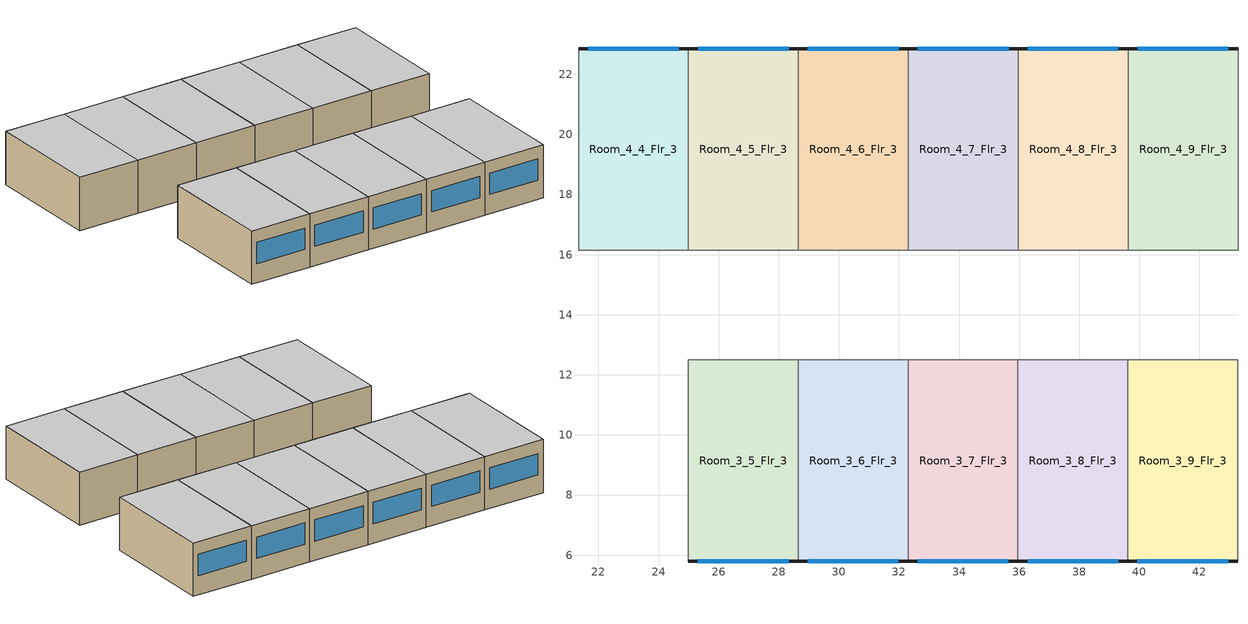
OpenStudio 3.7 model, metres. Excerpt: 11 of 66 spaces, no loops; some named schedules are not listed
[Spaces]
Room_3_5_Flr_3
 floor adiabatic (BTAP-Int-Wall): 28.65,12.5 28.65,5.79 24.99,5.79 24.99,12.5 z7.01
 wall outside: 24.99,5.79 28.65,5.79 z7.01:10.06
 wall to Corridor_Flr_3: 28.65,12.5 24.99,12.5 z7.01:10.06
 wall to Room_3_4_Flr_3: 24.99,12.5 24.99,5.79 z7.01:10.06
 wall to Room_3_6_Flr_3: 28.65,5.79 28.65,12.5 z7.01:10.06
 window: 25.31,5.79 28.33,5.79 z8.11:9.33
 ceiling adiabatic (BTAP-Int-Wall): 28.65,5.79 28.65,12.5 24.99,12.5 24.99,5.79 z10.06
Room_3_6_Flr_3
 floor adiabatic (BTAP-Int-Wall): 32.3,12.5 32.3,5.79 28.65,5.79 28.65,12.5 z7.01
 wall outside: 28.65,5.79 32.3,5.79 z7.01:10.06
 wall to Room_3_7_Flr_3: 32.3,5.79 32.3,12.5 z7.01:10.06
 wall to Corridor_Flr_3: 32.3,12.5 28.65,12.5 z7.01:10.06
 window: 28.97,5.79 31.98,5.79 z8.11:9.33
 ceiling adiabatic (BTAP-Int-Wall): 32.3,5.79 32.3,12.5 28.65,12.5 28.65,5.79 z10.06
Room_3_7_Flr_3
 floor adiabatic (BTAP-Int-Wall): 35.96,12.5 35.96,5.79 32.3,5.79 32.3,12.5 z7.01
 wall outside: 32.3,5.79 35.96,5.79 z7.01:10.06
 wall to Corridor_Flr_3: 35.96,12.5 32.3,12.5 z7.01:10.06
 wall to Room_3_8_Flr_3: 35.96,5.79 35.96,12.5 z7.01:10.06
 window: 32.62,5.79 35.64,5.79 z8.11:9.33
 ceiling adiabatic (BTAP-Int-Wall): 35.96,5.79 35.96,12.5 32.3,12.5 32.3,5.79 z10.06
Room_3_8_Flr_3
 floor adiabatic (BTAP-Int-Wall): 39.62,12.5 39.62,5.79 35.96,5.79 35.96,12.5 z7.01
 wall outside: 35.96,5.79 39.62,5.79 z7.01:10.06
 wall to Room_3_9_Flr_3: 39.62,5.79 39.62,12.5 z7.01:10.06
 wall to Corridor_Flr_3: 39.62,12.5 35.96,12.5 z7.01:10.06
 window: 36.28,5.79 39.3,5.79 z8.11:9.33
 ceiling adiabatic (BTAP-Int-Wall): 39.62,5.79 39.62,12.5 35.96,12.5 35.96,5.79 z10.06
Room_3_9_Flr_3
 floor adiabatic (BTAP-Int-Wall): 43.28,12.5 43.28,5.79 39.62,5.79 39.62,12.5 z7.01
 wall outside: 39.62,5.79 43.28,5.79 z7.01:10.06
 wall to Room_3_10_Flr_3: 43.28,5.79 43.28,12.5 z7.01:10.06
 wall to Corridor_Flr_3: 43.28,12.5 39.62,12.5 z7.01:10.06
 window: 39.94,5.79 42.96,5.79 z8.11:9.33
 ceiling adiabatic (BTAP-Int-Wall): 43.28,5.79 43.28,12.5 39.62,12.5 39.62,5.79 z10.06
Room_4_4_Flr_3
 floor adiabatic (BTAP-Int-Wall): 25,22.86 25,16.15 21.34,16.15 21.34,22.86 z7.01
 wall outside: 25,22.86 21.34,22.86 z7.01:10.06
 wall to Corridor_Flr_3: 21.34,16.15 25,16.15 z7.01:10.06
 wall to Room_4_5_Flr_3: 25,16.15 25,22.86 z7.01:10.06
 wall to Room_4_3_Flr_3: 21.34,22.86 21.34,16.15 z7.01:10.06
 window: 24.68,22.86 21.66,22.86 z8.11:9.33
 ceiling adiabatic (BTAP-Int-Wall): 25,16.15 25,22.86 21.34,22.86 21.34,16.15 z10.06
Room_4_5_Flr_3
 floor adiabatic (BTAP-Int-Wall): 28.65,22.86 28.65,16.15 24.99,16.15 24.99,22.86 z7.01
 wall outside: 28.65,22.86 24.99,22.86 z7.01:10.06
 wall to Corridor_Flr_3: 24.99,16.15 28.65,16.15 z7.01:10.06
 wall to Room_4_6_Flr_3: 28.65,16.15 28.65,22.86 z7.01:10.06
 window: 28.33,22.86 25.32,22.86 z8.11:9.33
 ceiling adiabatic (BTAP-Int-Wall): 28.65,16.15 28.65,22.86 24.99,22.86 24.99,16.15 z10.06
Room_4_6_Flr_3
 floor adiabatic (BTAP-Int-Wall): 32.31,22.86 32.31,16.15 28.65,16.15 28.65,22.86 z7.01
 wall outside: 32.31,22.86 28.65,22.86 z7.01:10.06
 wall to Corridor_Flr_3: 28.65,16.15 32.31,16.15 z7.01:10.06
 wall to Room_4_7_Flr_3: 32.31,16.15 32.31,22.86 z7.01:10.06
 window: 31.99,22.86 28.97,22.86 z8.11:9.33
 ceiling adiabatic (BTAP-Int-Wall): 32.31,16.15 32.31,22.86 28.65,22.86 28.65,16.15 z10.06
Room_4_7_Flr_3
 floor adiabatic (BTAP-Int-Wall): 35.97,22.86 35.97,16.15 32.31,16.15 32.31,22.86 z7.01
 wall outside: 35.97,22.86 32.31,22.86 z7.01:10.06
 wall to Corridor_Flr_3: 32.31,16.15 35.97,16.15 z7.01:10.06
 wall to Room_4_8_Flr_3: 35.97,16.15 35.97,22.86 z7.01:10.06
 window: 35.65,22.86 32.63,22.86 z8.11:9.33
 ceiling adiabatic (BTAP-Int-Wall): 35.97,16.15 35.97,22.86 32.31,22.86 32.31,16.15 z10.06
Room_4_8_Flr_3
 floor adiabatic (BTAP-Int-Wall): 39.63,22.86 39.63,16.15 35.97,16.15 35.97,22.86 z7.01
 wall outside: 39.63,22.86 35.97,22.86 z7.01:10.06
 wall to Corridor_Flr_3: 35.97,16.15 39.63,16.15 z7.01:10.06
 wall to Room_4_9_Flr_3: 39.63,16.15 39.63,22.86 z7.01:10.06
 window: 39.31,22.86 36.29,22.86 z8.11:9.33
 ceiling adiabatic (BTAP-Int-Wall): 39.63,16.15 39.63,22.86 35.97,22.86 35.97,16.15 z10.06
Room_4_9_Flr_3
 floor adiabatic (BTAP-Int-Wall): 43.28,22.86 43.28,16.15 39.63,16.15 39.63,22.86 z7.01
 wall outside: 43.28,22.86 39.63,22.86 z7.01:10.06
 wall to Room_4_10_Flr_3: 43.28,16.15 43.28,22.86 z7.01:10.06
 wall to Corridor_Flr_3: 39.63,16.15 43.28,16.15 z7.01:10.06
 window: 42.96,22.86 39.95,22.86 z8.11:9.33
 ceiling adiabatic (BTAP-Int-Wall): 43.28,16.15 43.28,22.86 39.63,22.86 39.63,16.15 z10.06
[Site]
Calgary Intl AP_AB_CAN: Latitude {deg}=51.11; Longitude {deg}=-114.02; Time Zone {hr}=-7; Elevation {m}=1084.1; Terrain=City
[Building]
LargeHotel: North Axis {deg}=0; Default Construction Set=BTAP-Mass at hdd = 5000.0; Standards Number of Stories=7; Standards Number of Above Ground Stories=6; Standards Template=BTAP1980TO2010; Standards Building Type=LargeHotel
[Site:WaterMainsTemperature]
Calculation Method=Correlation; Annual Average Outdoor Air Temperature {C}=4.69167; Maximum Difference In Monthly Average Outdoor Air Temperatures {deltaC}=24.6
[Site:GroundTemperature:BuildingSurface]
19.527, 19.502, 19.536, 19.598, 20.002, 21.64, 22.225, 22.375, 21.449, 20.121, 19.802, 19.633
[SizingPeriod:DesignDay] Barometric Pressure {Pa}=88961; Rain Indicator=No; Snow Indicator=No; Day of Month=21; Daylight Saving Time Indicator=No; Humidity Condition Type=Wetbulb; Dry-Bulb Temperature Range Modifier Type=DefaultMultipliers
Name | Maximum Dry-Bulb Temperature {C} | Daily Dry-Bulb Temperature Range {deltaC} | Wind Speed {m/s} | Wind Direction {deg} | Month | Day Type | Wetbulb or DewPoint at Maximum Dry-Bulb {C} | Solar Model Indicator | ASHRAE Clear Sky Optical Depth for Beam Irradiance | ASHRAE Clear Sky Optical Depth for Diffuse Irradiance | Sky Clearness
Calgary Intl AP Ann Clg .4% Condns DB=>MWB | 28.8 | 12.3 | 4.5 | 160 | 7 | SummerDesignDay | 16 | ASHRAETau | 0.34 | 2.419
Calgary Intl AP Ann Clg .4% Condns WB=>MDB | 25.5 | 12.3 | 4.5 | 160 | 7 | SummerDesignDay | 17.8 | ASHRAETau | 0.34 | 2.419
Calgary Intl AP Ann Htg 99.6% Condns DB | -27.7 | 0 | 2.7 | 200 | 1 | WinterDesignDay | -27.7 | ASHRAEClearSky |  |  | 0
[ClimateZones]
Climate Zone Institution Name 1=ASHRAE; Climate Zone Document Name 1=ANSI/ASHRAE Standard 169; Climate Zone Document Year 1=2006; Climate Zone Value 1=7
[Site:GroundTemperature:Shallow]
-1.6, -5.4, -6.4, -5.5, -0.4, 5.3, 10.8, 14.7, 15.8, 14, 9.5, 4
[Site:GroundTemperature:Deep]
4, 1.3, -0.4, -0.9, 0.1, 2.3, 5.2, 8, 9.9, 10.3, 9.2, 7
[Site:GroundTemperature:FCfactorMethod]
January Ground Temperature {C}=5.5; February Ground Temperature {C}=-2; March Ground Temperature {C}=-7.6; April Ground Temperature {C}=-6.3; May Ground Temperature {C}=-6.6; June Ground Temperature {C}=-0.3; July Ground Temperature {C}=4.9; August Ground Temperature {C}=10.2; September Ground Temperature {C}=13.8; October Ground Temperature {C}=17; November Ground Temperature {C}=16.6; December Ground Temperature {C}=11.1
[Material:NoMass] Roughness=Smooth; Thermal Absorptance=0.9; Solar Absorptance=0.7
Name | Thermal Resistance {m2-K/W} | Visible Absorptance
Typical Carpet Pad; Typical Carpet Pad 1 | 0.21648 | 0.8
Typical Insulation 1 | 0.00118045 | 0.7
Typical Insulation 2 | 2.61923 | 0.7
Typical Insulation 3 | 4.40527 | 0.7
Typical Carpet Pad 2; Typical Carpet Pad 4 | 1.40895 | 0.8
Typical Carpet Pad 3 | 2.28697 | 0.8
Typical Insulation 4 | 0.338965 | 0.7
Typical Insulation 5 | 0.338983 | 0.7
[Material]
Name | Roughness | Thickness {m} | Conductivity {W/m-K} | Density {kg/m3} | Specific Heat {J/kg-K} | Thermal Absorptance | Solar Absorptance | Visible Absorptance
G05 25mm wood | MediumSmooth | 0.0254 | 0.15 | 608 | 1630 | 0.9 | 0.5 | 0.5
100mm Normalweight concrete floor 1 | MediumSmooth | 0.1016 | 2.31 | 2322 | 832
G01 13mm gypsum board 1 | Smooth | 0.0127 | 0.16 | 800 | 1090 | 0.9 | 0.7 | 0.5
4 in. Normalweight Concrete Floor 1 | MediumRough | 0.1016 | 2.31 | 2322 | 832 | 0.9 | 0.7 | 0.7
1IN Stucco 1 | Smooth | 0.0253 | 0.6918 | 1858 | 837 | 0.9 | 0.7 | 0.92
8IN CONCRETE HW RefBldg 1 | Rough | 0.2032 | 1.311 | 2240 | 836.8 | 0.9 | 0.7 | 0.7
1/2IN Gypsum 1 | Smooth | 0.0127 | 0.16 | 784.9 | 830 | 0.9 | 0.4 | 0.4
Metal Roof Surface 1; F08 Metal surface 1 | Smooth | 0.0008 | 45.28 | 7824 | 500 | 0.9 | 0.7 | 0.7
6 in. Normalweight Concrete Floor 1; 6 in. Normalweight Concrete Floor 2; 6 in. Normalweight Concrete Floor 3 | MediumRough | 0.1524 | 2.31 | 2322 | 832 | 0.9 | 0.7 | 0.7
[Construction]
BTAP-Int-Partition; BTAP-Int-Door: G05 25mm wood
BTAP-Int-Floor: 100mm Normalweight concrete floor 1, Typical Carpet Pad
BTAP-Int-Wall: G01 13mm gypsum board 1, G01 13mm gypsum board 1
BTAP-Int-Ceiling: Typical Carpet Pad, 100mm Normalweight concrete floor 1
BTAP-Int-Window: SimpleGlazing
BTAP-Ext-Floor-Mass:U-3.822: Typical Insulation 1, 4 in. Normalweight Concrete Floor 1, Typical Carpet Pad 1
BTAP-Ext-Wall-Mass:U-0.346: 1IN Stucco 1, 8IN CONCRETE HW RefBldg 1, Typical Insulation 2, 1/2IN Gypsum 1
BTAP-Ext-Roof-Metal:U-0.227: Metal Roof Surface 1, Typical Insulation 3
BTAP-Grnd-Floor-Mass:U-0.678: 6 in. Normalweight Concrete Floor 1, Typical Carpet Pad 2
BTAP-Grnd-Wall-Mass:U-0.425: 6 in. Normalweight Concrete Floor 2, Typical Carpet Pad 3
BTAP-Grnd-Roof-Mass:U-0.678: 6 in. Normalweight Concrete Floor 3, Typical Carpet Pad 4
BTAP-Ext-FixedWindow:U=0.295 SHGC=0.490; BTAP-Ext-GlassDoors:U=0.295 SHGC=0.490; BTAP-Ext-Skylights:U=0.295 SHGC=0.490; BTAP-Ext-DaylightDomes:U=0.295 SHGC=0.490; BTAP-Ext-DaylightDiffuser:U=0.295 SHGC=0.490: SimpleGlazing:U=0.295 SHGC=0.490
BTAP-Ext-Door:U-2.95: F08 Metal surface 1, Typical Insulation 4
BTAP-Ext-OverHeadDoor:U-2.95: Typical Insulation 5
[DefaultConstructionSet]
BTAP-Mass at hdd = 5000.0: Default Exterior Surface Constructions=BTAP-Mass at hdd = 5000.0; Default Interior Surface Constructions=Default Surface Constructions 2; Default Ground Contact Surface Constructions=BTAP-Mass at hdd = 5000.0 1; Default Exterior SubSurface Constructions=BTAP-Mass at hdd = 5000.0; Default Interior SubSurface Constructions=Default Sub Surface Constructions 2; Interior Partition Construction=BTAP-Int-Partition
[DefaultSurfaceConstructions]
Name | Floor Construction | Wall Construction | Roof Ceiling Construction
Default Surface Constructions 2 | BTAP-Int-Floor | BTAP-Int-Wall | BTAP-Int-Ceiling
BTAP-Mass at hdd = 5000.0 | BTAP-Ext-Floor-Mass:U-3.822 | BTAP-Ext-Wall-Mass:U-0.346 | BTAP-Ext-Roof-Metal:U-0.227
BTAP-Mass at hdd = 5000.0 1 | BTAP-Grnd-Floor-Mass:U-0.678 | BTAP-Grnd-Wall-Mass:U-0.425 | BTAP-Grnd-Roof-Mass:U-0.678
[DefaultSubSurfaceConstructions]
Name | Fixed Window Construction | Operable Window Construction | Door Construction | Glass Door Construction | Overhead Door Construction | Skylight Construction | Tubular Daylight Dome Construction | Tubular Daylight Diffuser Construction
Default Sub Surface Constructions 2 | BTAP-Int-Window | BTAP-Int-Window | BTAP-Int-Door
BTAP-Mass at hdd = 5000.0 | BTAP-Ext-FixedWindow:U=0.295 SHGC=0.490 | BTAP-Ext-FixedWindow:U=0.295 SHGC=0.490 | BTAP-Ext-Door:U-2.95 | BTAP-Ext-GlassDoors:U=0.295 SHGC=0.490 | BTAP-Ext-OverHeadDoor:U-2.95 | BTAP-Ext-Skylights:U=0.295 SHGC=0.490 | BTAP-Ext-DaylightDomes:U=0.295 SHGC=0.490 | BTAP-Ext-DaylightDiffuser:U=0.295 SHGC=0.490
[WindowMaterial:SimpleGlazingSystem] Solar Heat Gain Coefficient=0.49; Visible Transmittance=0.21
Name | U-Factor {W/m2-K}
SimpleGlazing | 2.2
SimpleGlazing:U=0.295 SHGC=0.490 | 2.95
[Space] Space Type=Space Function Hotel/Motel - rooms; Building Story=Building Story 3; Volume {m3}=Autocalculate
Name | Thermal Zone
Room_3_5_Flr_3 | DU_BT=Space Function_ST=Hotel/Motel - rooms_FL=Building Story 3_SCHF 5
Room_3_6_Flr_3 | DU_BT=Space Function_ST=Hotel/Motel - rooms_FL=Building Story 3_SCHF 13
Room_3_7_Flr_3 | DU_BT=Space Function_ST=Hotel/Motel - rooms_FL=Building Story 3_SCHF
Room_3_8_Flr_3 | DU_BT=Space Function_ST=Hotel/Motel - rooms_FL=Building Story 3_SCHF 15
Room_3_9_Flr_3 | DU_BT=Space Function_ST=Hotel/Motel - rooms_FL=Building Story 3_SCHF 18
Room_4_4_Flr_3 | DU_BT=Space Function_ST=Hotel/Motel - rooms_FL=Building Story 3_SCHF 25
Room_4_5_Flr_3 | DU_BT=Space Function_ST=Hotel/Motel - rooms_FL=Building Story 3_SCHF 26
Room_4_6_Flr_3 | DU_BT=Space Function_ST=Hotel/Motel - rooms_FL=Building Story 3_SCHF 27
Room_4_7_Flr_3 | DU_BT=Space Function_ST=Hotel/Motel - rooms_FL=Building Story 3_SCHF 19
Room_4_8_Flr_3 | DU_BT=Space Function_ST=Hotel/Motel - rooms_FL=Building Story 3_SCHF 29
Room_4_9_Flr_3 | DU_BT=Space Function_ST=Hotel/Motel - rooms_FL=Building Story 3_SCHF 31
[BuildingStory]
Building Story 3: Nominal Z Coordinate {m}=7.008
[SpaceType]
Space Function Hotel/Motel - rooms: Default Schedule Set=Space Function Hotel/Motel - rooms Schedule Set; Design Specification Outdoor Air Object=Space Function Hotel/Motel - rooms Ventilation; Standards Building Type=Space Function; Standards Space Type=Hotel/Motel - rooms
[People:Definition]
Space Function Hotel/Motel - rooms People Definition: Number of People Calculation Method=People/Area; People per Space Floor Area {person/m2}=0.0400417; Fraction Radiant=0.3
[People]
Space Function Hotel/Motel - rooms People: People Definition=Space Function Hotel/Motel - rooms People Definition; Space or SpaceType=Space Function Hotel/Motel - rooms; Work Efficiency Schedule=Work Efficiency Schedule; Clothing Insulation Schedule=Clothing Schedule; Air Velocity Schedule=Air Velocity Schedule; Multiplier=1
[Lights:Definition]
Space Function Hotel/Motel - rooms Lights Definition: Design Level Calculation Method=Watts/Area; Watts per Space Floor Area {W/m2}=11.8999; Fraction Radiant=0.5; Fraction Visible=0.2
[Lights]
Space Function Hotel/Motel - rooms Lights: Lights Definition=Space Function Hotel/Motel - rooms Lights Definition; Space or SpaceType=Space Function Hotel/Motel - rooms; Fraction Replaceable=1
[DesignSpecification:OutdoorAir]
Space Function Hotel/Motel - rooms Ventilation: Outdoor Air Method=Sum; Outdoor Air Flow per Floor Area {m3/s-m2}=0.00046228
[DefaultScheduleSet]
Space Function Hotel/Motel - rooms Schedule Set: Number of People Schedule=NECB-F-Occupancy; People Activity Level Schedule=NECB-Activity; Lighting Schedule=NECB-F-Lighting; Electric Equipment Schedule=NECB-F-Electric-Equipment; Infiltration Schedule=Always On
[ThermostatSetpoint:DualSetpoint] Heating Setpoint Temperature Schedule=NECB-F-Thermostat Setpoint-Heating; Cooling Setpoint Temperature Schedule=NECB-F-Thermostat Setpoint-Cooling
Space Function Hotel/Motel - rooms Thermostat 112; Space Function Hotel/Motel - rooms Thermostat 118; Space Function Hotel/Motel - rooms Thermostat 127; Space Function Hotel/Motel - rooms Thermostat 130; Space Function Hotel/Motel - rooms Thermostat 133; Space Function Hotel/Motel - rooms Thermostat 134; Space Function Hotel/Motel - rooms Thermostat 140; Space Function Hotel/Motel - rooms Thermostat 141; Space Function Hotel/Motel - rooms Thermostat 142; Space Function Hotel/Motel - rooms Thermostat 144; Space Function Hotel/Motel - rooms Thermostat 147
[ElectricEquipment:Definition]
Space Function Hotel/Motel - rooms Elec Equip Definition: Design Level Calculation Method=Watts/Area; Watts per Space Floor Area {W/m2}=2.49998; Fraction Radiant=0.5
[ElectricEquipment]
Space Function Hotel/Motel - rooms Elec Equip: Electric Equipment Definition=Space Function Hotel/Motel - rooms Elec Equip Definition; Space or SpaceType=Space Function Hotel/Motel - rooms
[SpaceInfiltration:DesignFlowRate] Schedule=Always On Discrete; Design Flow Rate Calculation Method=Flow/ExteriorArea; Flow per Exterior Surface Area {m3/s-m2}=0.001116; Constant Term Coefficient=0; Temperature Term Coefficient=0; Velocity Term Coefficient=0.224; Velocity Squared Term Coefficient=0
Name | Space or SpaceType
Room_3_5_Flr_3 Infiltration | Room_3_5_Flr_3
Room_3_6_Flr_3 Infiltration | Room_3_6_Flr_3
Room_3_7_Flr_3 Infiltration | Room_3_7_Flr_3
Room_3_8_Flr_3 Infiltration | Room_3_8_Flr_3
Room_3_9_Flr_3 Infiltration | Room_3_9_Flr_3
Room_4_4_Flr_3 Infiltration | Room_4_4_Flr_3
Room_4_5_Flr_3 Infiltration | Room_4_5_Flr_3
Room_4_6_Flr_3 Infiltration | Room_4_6_Flr_3
Room_4_7_Flr_3 Infiltration | Room_4_7_Flr_3
Room_4_8_Flr_3 Infiltration | Room_4_8_Flr_3
Room_4_9_Flr_3 Infiltration | Room_4_9_Flr_3
[ThermalZone] Multiplier=4; Use Ideal Air Loads=No
Name | Thermostat
DU_BT=Space Function_ST=Hotel/Motel - rooms_FL=Building Story 3_SCHF | Space Function Hotel/Motel - rooms Thermostat 112
DU_BT=Space Function_ST=Hotel/Motel - rooms_FL=Building Story 3_SCHF 5 | Space Function Hotel/Motel - rooms Thermostat 118
DU_BT=Space Function_ST=Hotel/Motel - rooms_FL=Building Story 3_SCHF 13 | Space Function Hotel/Motel - rooms Thermostat 127
DU_BT=Space Function_ST=Hotel/Motel - rooms_FL=Building Story 3_SCHF 15 | Space Function Hotel/Motel - rooms Thermostat 130
DU_BT=Space Function_ST=Hotel/Motel - rooms_FL=Building Story 3_SCHF 18 | Space Function Hotel/Motel - rooms Thermostat 133
DU_BT=Space Function_ST=Hotel/Motel - rooms_FL=Building Story 3_SCHF 19 | Space Function Hotel/Motel - rooms Thermostat 134
DU_BT=Space Function_ST=Hotel/Motel - rooms_FL=Building Story 3_SCHF 25 | Space Function Hotel/Motel - rooms Thermostat 140
DU_BT=Space Function_ST=Hotel/Motel - rooms_FL=Building Story 3_SCHF 26 | Space Function Hotel/Motel - rooms Thermostat 141
DU_BT=Space Function_ST=Hotel/Motel - rooms_FL=Building Story 3_SCHF 27 | Space Function Hotel/Motel - rooms Thermostat 142
DU_BT=Space Function_ST=Hotel/Motel - rooms_FL=Building Story 3_SCHF 29 | Space Function Hotel/Motel - rooms Thermostat 144
DU_BT=Space Function_ST=Hotel/Motel - rooms_FL=Building Story 3_SCHF 31 | Space Function Hotel/Motel - rooms Thermostat 147
[Foundation:Kiva]
Bldg Kiva Foundation: Wall Height Above Grade {m}=0; Wall Depth Below Slab {m}=0
[Foundation:Kiva:Settings]

[Schedule:Ruleset]
Clothing Schedule: Default Day Schedule=Clothing Schedule Default Winter Clothes
Air Velocity Schedule: Default Day Schedule=Air Velocity Schedule Default
Work Efficiency Schedule: Default Day Schedule=Work Efficiency Schedule Default
NECB-Activity: Default Day Schedule=NECB-Activity Default; Summer Design Day Schedule=NECB-Activity Summer Design Day; Winter Design Day Schedule=NECB-Activity Winter Design Day
Always On: Default Day Schedule=Always On Default
NECB-F-Occupancy: Default Day Schedule=NECB-F-Occupancy Default
NECB-F-Lighting: Default Day Schedule=NECB-F-Lighting Default
NECB-F-Electric-Equipment: Default Day Schedule=NECB-F-Electric-Equipment Default
NECB-F-Thermostat Setpoint-Heating: Default Day Schedule=NECB-F-Thermostat Setpoint-Heating Default
NECB-F-Thermostat Setpoint-Cooling: Default Day Schedule=NECB-F-Thermostat Setpoint-Cooling Default
[Schedule:Day]
Clothing Schedule Default Winter Clothes; Always On Default: 24, 0, 1
Air Velocity Schedule Default: 24, 0, 0.2
Work Efficiency Schedule Default: 24, 0, 0
NECB-Activity Default; NECB-Activity Winter Design Day; NECB-Activity Summer Design Day: 24, 0, 130
NECB-F-Occupancy Default: 7, 0, 0.9, 8, 0, 0.7, 10, 0, 0.4, 16, 0, 0.2, 17, 0, 0.3, 20, 0, 0.5, 22, 0, 0.7, 23, 0, 0.8, 24, 0, 0.9
NECB-F-Lighting Default; NECB-F-Electric-Equipment Default: 1, 0, 0.3, 3, 0, 0.2, 6, 0, 0.1, 7, 0, 0.2, 8, 0, 0.4, 9, 0, 0.5, 11, 0, 0.4, 12, 0, 0.3, 19, 0, 0.2, 20, 0, 0.6, 21, 0, 0.8, 22, 0, 0.9, 23, 0, 0.8, 24, 0, 0.6
NECB-F-Thermostat Setpoint-Heating Default: 1, 0, 22, 7, 0, 18, 8, 0, 20, 24, 0, 22
NECB-F-Thermostat Setpoint-Cooling Default: 24, 0, 24
[Schedule:Rule] Date Specification Type=DateRange; Start Day=1
Name | Schedule Ruleset | Rule Order | Day Schedule | Start Month | End Month | End Day | Apply Monday | Apply Tuesday | Apply Wednesday | Apply Thursday | Apply Friday | Apply Saturday | Apply Sunday
Schedule Rule 1 | Clothing Schedule | 0 | Clothing Schedule Summer Clothes | 5 | 9 | 30
Schedule Rule 62 | NECB-F-Occupancy | 2 | NECB-F-Occupancy Default|Wkdy Day | 1 | 12 | 31 | Yes | Yes | Yes | Yes | Yes
Schedule Rule 63 | NECB-F-Occupancy | 1 | NECB-F-Occupancy Sat Day | 1 | 12 | 31 |  |  |  |  |  | Yes
Schedule Rule 64 | NECB-F-Occupancy | 0 | NECB-F-Occupancy Sun|Hol Day | 1 | 12 | 31 |  |  |  |  |  |  | Yes
Schedule Rule 65 | NECB-F-Lighting | 2 | NECB-F-Lighting Default|Wkdy Day | 1 | 12 | 31 | Yes | Yes | Yes | Yes | Yes
Schedule Rule 66 | NECB-F-Lighting | 1 | NECB-F-Lighting Sat Day | 1 | 12 | 31 |  |  |  |  |  | Yes
Schedule Rule 67 | NECB-F-Lighting | 0 | NECB-F-Lighting Sun|Hol Day | 1 | 12 | 31 |  |  |  |  |  |  | Yes
Schedule Rule 68 | NECB-F-Electric-Equipment | 2 | NECB-F-Electric-Equipment Default|Wkdy Day | 1 | 12 | 31 | Yes | Yes | Yes | Yes | Yes
Schedule Rule 69 | NECB-F-Electric-Equipment | 1 | NECB-F-Electric-Equipment Sat Day | 1 | 12 | 31 |  |  |  |  |  | Yes
Schedule Rule 70 | NECB-F-Electric-Equipment | 0 | NECB-F-Electric-Equipment Sun|Hol Day | 1 | 12 | 31 |  |  |  |  |  |  | Yes
Schedule Rule 71 | NECB-F-Thermostat Setpoint-Heating | 2 | NECB-F-Thermostat Setpoint-Heating Default|Wkdy Day | 1 | 12 | 31 | Yes | Yes | Yes | Yes | Yes
Schedule Rule 72 | NECB-F-Thermostat Setpoint-Heating | 1 | NECB-F-Thermostat Setpoint-Heating Sat Day | 1 | 12 | 31 |  |  |  |  |  | Yes
Schedule Rule 73 | NECB-F-Thermostat Setpoint-Heating | 0 | NECB-F-Thermostat Setpoint-Heating Sun|Hol Day | 1 | 12 | 31 |  |  |  |  |  |  | Yes
Schedule Rule 74 | NECB-F-Thermostat Setpoint-Cooling | 2 | NECB-F-Thermostat Setpoint-Cooling Default|Wkdy Day | 1 | 12 | 31 | Yes | Yes | Yes | Yes | Yes
Schedule Rule 75 | NECB-F-Thermostat Setpoint-Cooling | 1 | NECB-F-Thermostat Setpoint-Cooling Sat Day | 1 | 12 | 31 |  |  |  |  |  | Yes
Schedule Rule 76 | NECB-F-Thermostat Setpoint-Cooling | 0 | NECB-F-Thermostat Setpoint-Cooling Sun|Hol Day | 1 | 12 | 31 |  |  |  |  |  |  | Yes
[Schedule:Constant]
Always On Discrete: Value=1
